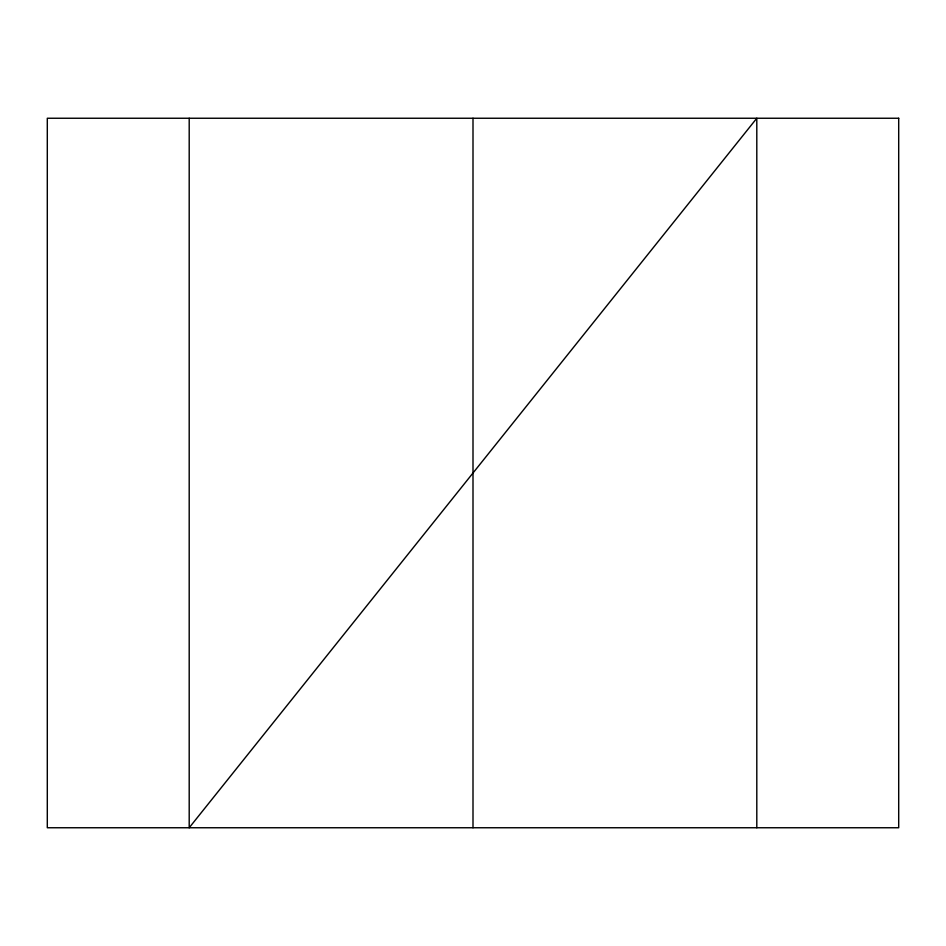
<?xml version="1.0" encoding="UTF-8"?>
<svg xmlns="http://www.w3.org/2000/svg" width="946" height="946" viewBox="0 0 946 946"><rect width="100%" height="100%" fill="white"/><g stroke="black" fill="none" stroke-linecap="round" stroke-linejoin="round"><path stroke-width="1.42" d="M756.8 827.75L756.8 118.25L189.2 827.75L189.2 118.25M473 118.25L473 827.75M898.7 118.25L47.3 118.25L47.3 827.75L898.7 827.75L898.7 118.25"/></g></svg>
